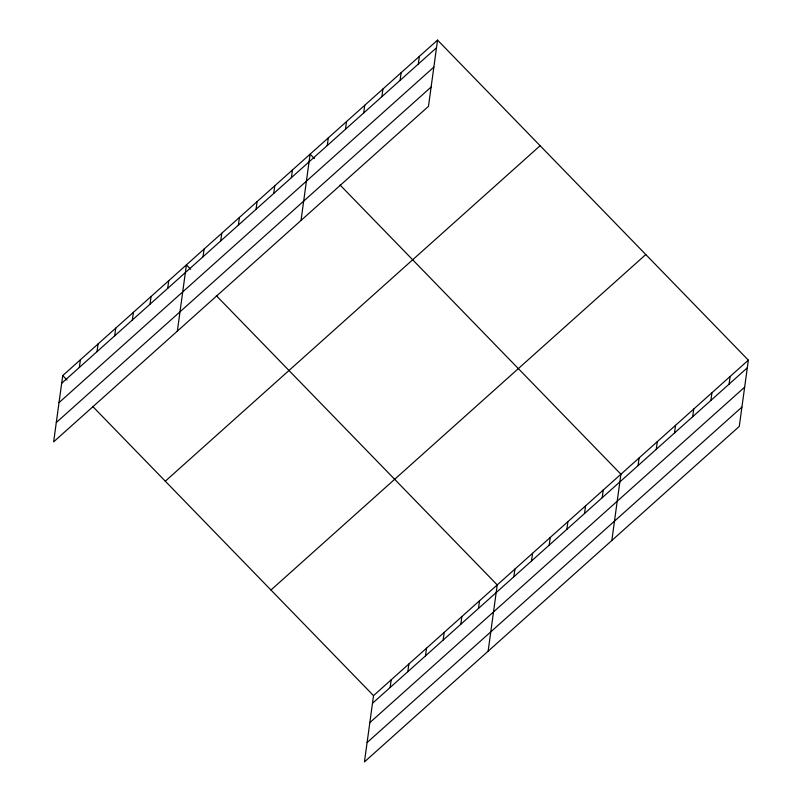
<?xml version="1.0" encoding="UTF-8"?>
<svg xmlns="http://www.w3.org/2000/svg" width="802" height="802" viewBox="0 0 802 802"><rect width="100%" height="100%" fill="white"/><g stroke="black" fill="none" stroke-linecap="round" stroke-linejoin="round"><path stroke-width="1.2" d="M437.551 40.1L62.726 375.587L53.644 441.852L428.468 106.365L437.551 40.1L748.356 360.148L739.274 426.413L364.449 761.9L373.531 695.635L748.356 360.148M79.348 367.446L80.4 359.767M97.012 351.637L98.065 343.948M114.686 335.817L115.739 328.138M132.35 319.998L133.403 312.319M150.024 304.189L151.077 296.509M167.698 288.369L168.751 280.69M177.342 331.146L186.415 264.871L190.696 269.272M203.036 256.74L204.089 249.061M220.71 240.921L221.763 233.242M238.374 225.111L239.427 217.422M256.049 209.292L257.101 201.613M273.713 193.482L274.765 185.793M291.387 177.663L292.439 169.984M301.031 220.43L310.113 154.164L314.384 158.565M327.266 145.553L328.319 137.874M345.472 129.252L346.524 121.573M363.677 112.962L364.73 105.283M381.882 96.671L382.935 88.982M400.088 80.37L401.14 72.691M418.293 64.08L419.346 56.391M390.143 687.494L391.196 679.815M407.817 671.685L408.87 663.996M425.481 655.866L426.534 648.186M443.155 640.046L444.208 632.367M460.829 624.237L461.882 616.548M478.493 608.417L479.546 600.738M488.137 651.194L497.22 584.919L216.329 295.677M513.841 576.788L514.894 569.109M531.505 560.969L532.558 553.29M549.18 545.159L550.232 537.47M566.854 529.34L567.896 521.661M584.518 513.521L585.57 505.841M602.192 497.711L603.244 490.022M611.836 540.478L620.908 474.213L340.028 184.971M638.061 465.601L639.114 457.912M656.267 449.3L657.319 441.621M674.482 433.01L675.525 425.331M692.687 416.709L693.74 409.03M710.893 400.419L711.945 392.739M729.098 384.128L730.151 376.439M61.674 383.266L436.499 47.779M59.027 402.604L433.852 67.117M56.3 422.524L431.125 87.037M165.292 481.2L540.117 145.713M270.966 590.011L645.79 254.535M372.479 703.314L747.304 367.827M369.822 722.642L744.647 387.165M367.095 742.562L741.92 407.085M62.726 375.587L66.997 379.988M92.641 406.383L373.531 695.635"/></g></svg>
